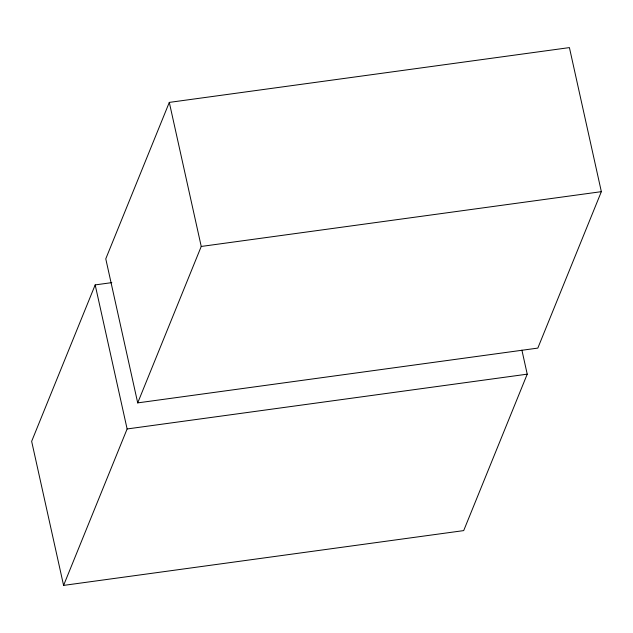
<?xml version="1.0" encoding="UTF-8"?>
<svg xmlns="http://www.w3.org/2000/svg" width="633" height="633" viewBox="0 0 633 633"><rect width="100%" height="100%" fill="white"/><g stroke="black" fill="none" stroke-linecap="round" stroke-linejoin="round"><path stroke-width="0.95" d="M111.812 282.627L95.179 284.905L31.65 441.336L63.585 585.398L463.696 530.604L527.226 374.166L521.909 350.16M169.304 102.396L105.774 258.834L137.709 402.889L537.821 348.095L601.35 191.664L569.415 47.602L169.304 102.396L201.239 246.451L137.709 402.889M63.585 585.398L127.122 428.96L95.179 284.905M201.239 246.451L601.35 191.664M127.122 428.96L527.226 374.166"/></g></svg>
